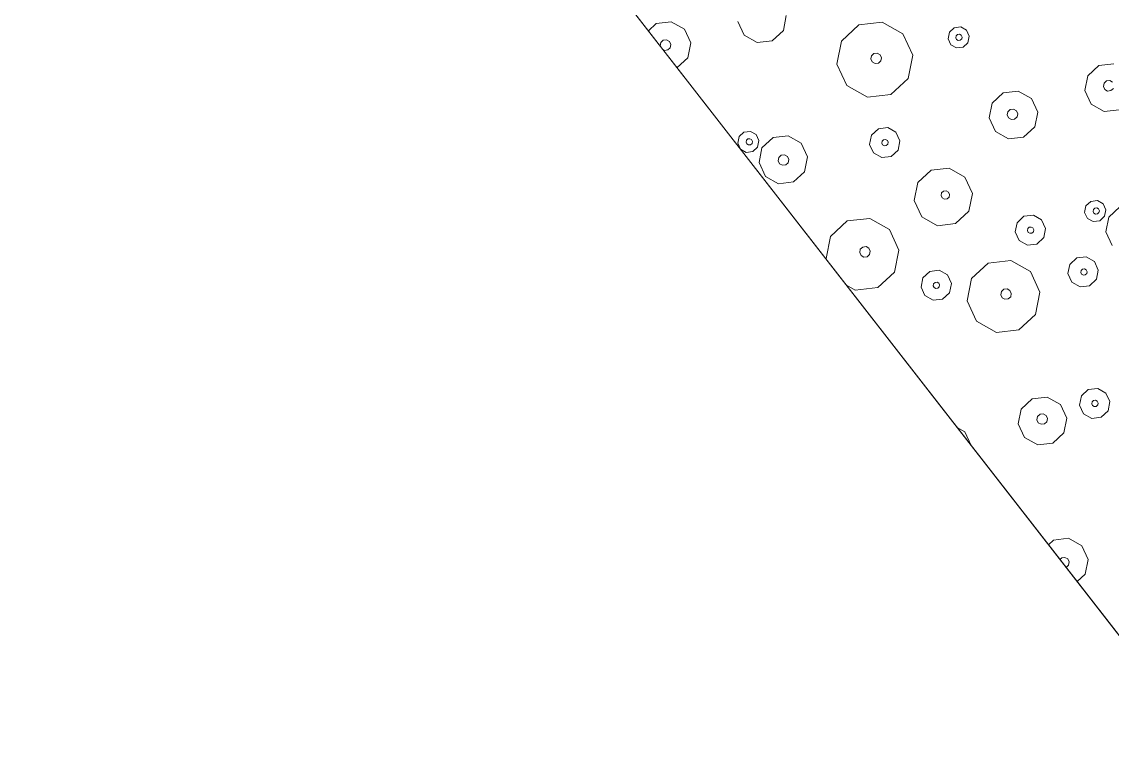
# Model space of a CAD drawing. Header units: metres. Extents: x -2858 to 512, y -1995 to 1252.
# Drawn here: x -487.04 to -481.33, y -130.66 to -126.79 of the extents above; entities that cross this region are included whole.
import ezdxf

# ---------------------------------------------------------------- set-up
doc = ezdxf.new("R2010")
doc.units = ezdxf.units.M
doc.layers.add('Calque commun', color=7, linetype='Continuous')
doc.layers.add('Calque11', color=7, linetype='Continuous')

# ---------------------------------------------------------------- blocks, each defined once
blk = doc.blocks.new('geometrebondepartleger')
at = {"layer": 'Calque11', "color": 7, "linetype": 'Continuous', "lineweight": 9}
blk.add_line((150.3457, 147.4392, 79), (130.1803, 35.9078, 79), dxfattribs=at)
blk = doc.blocks.new('pattern')
at = {"layer": 'Calque commun', "color": 54, "linetype": 'Continuous', "lineweight": 9}
for p, q in [((65.2484, 54.5437), (65.3165, 54.5839)), ((65.3165, 54.5839), (65.3724, 54.5786)), ((65.2169, 54.4711), (65.2484, 54.5437)), ((65.2341, 54.3939), (65.2169, 54.4711)), ((65.3171, 54.4634), (65.324, 54.4793)), ((65.3209, 54.4465), (65.3171, 54.4634)), ((65.324, 54.4793), (65.3389, 54.4881)), ((65.3389, 54.4881), (65.3558, 54.4865)), ((65.3339, 54.4351), (65.3209, 54.4465)), ((65.3462, 54.4339), (65.3339, 54.4351)), ((65.2934, 54.3415), (65.2341, 54.3939)), ((65.3289, 54.3381), (65.2934, 54.3415)), ((64.5365, 54.0322), (64.5561, 54.0775)), ((64.5561, 54.0775), (64.5987, 54.1027)), ((64.5987, 54.1027), (64.6479, 54.098)), ((64.6479, 54.098), (64.685, 54.0653)), ((64.685, 54.0653), (64.6957, 54.017)), ((64.5472, 53.9839), (64.5365, 54.0322)), ((64.5986, 54.0271), (64.6028, 54.0366)), ((64.6009, 54.0169), (64.5986, 54.0271)), ((64.6087, 54.01), (64.6009, 54.0169)), ((64.6028, 54.0366), (64.6117, 54.0419)), ((64.619, 54.0091), (64.6087, 54.01)), ((64.6117, 54.0419), (64.6221, 54.0409)), ((64.628, 54.0143), (64.619, 54.0091)), ((64.6221, 54.0409), (64.6298, 54.034)), ((64.6321, 54.0239), (64.628, 54.0143)), ((64.6298, 54.034), (64.6321, 54.0239)), ((64.6957, 54.017), (64.6761, 53.9716)), ((64.7712, 53.9672), (64.8393, 54.0074)), ((64.8393, 54.0074), (64.9181, 53.9999)), ((64.9181, 53.9999), (64.9774, 53.9475)), ((64.5843, 53.9512), (64.5472, 53.9839)), ((64.6335, 53.9465), (64.5843, 53.9512)), ((64.6761, 53.9716), (64.6335, 53.9465)), ((64.7397, 53.8946), (64.7712, 53.9672)), ((64.9774, 53.9475), (64.9946, 53.8703)), ((64.7569, 53.8174), (64.7397, 53.8946)), ((64.8327, 53.8772), (64.8396, 53.8931)), ((64.8396, 53.8931), (64.8545, 53.9019)), ((64.8545, 53.9019), (64.8717, 53.9003)), ((64.8717, 53.9003), (64.8847, 53.8888)), ((64.8847, 53.8888), (64.8885, 53.8719)), ((64.8365, 53.8603), (64.8327, 53.8772)), ((64.8494, 53.8489), (64.8365, 53.8603)), ((64.8667, 53.8472), (64.8494, 53.8489)), ((64.8816, 53.856), (64.8667, 53.8472)), ((64.8885, 53.8719), (64.8816, 53.856)), ((64.9946, 53.8703), (64.9631, 53.7977)), ((64.8162, 53.765), (64.7569, 53.8174)), ((64.9631, 53.7977), (64.895, 53.7575)), ((64.895, 53.7575), (64.8162, 53.765)), ((65.1803, 53.617), (65.2116, 53.6893)), ((64.0829, 53.5728), (64.1255, 53.598)), ((64.1255, 53.598), (64.1747, 53.5933)), ((65.1904, 53.5718), (65.1803, 53.617)), ((63.9386, 53.5416), (63.9071, 53.469)), ((64.0632, 53.5275), (64.0829, 53.5728)), ((64.1283, 53.5348), (64.1372, 53.5401)), ((64.1372, 53.5401), (64.1475, 53.5391)), ((64.1747, 53.5933), (64.2118, 53.5606)), ((64.2118, 53.5606), (64.2225, 53.5123)), ((64.074, 53.4792), (64.0632, 53.5275)), ((64.1241, 53.5253), (64.1283, 53.5348)), ((64.1264, 53.5151), (64.1241, 53.5253)), ((64.1342, 53.5083), (64.1264, 53.5151)), ((64.1445, 53.5073), (64.1342, 53.5083)), ((64.1535, 53.5126), (64.1445, 53.5073)), ((64.1475, 53.5391), (64.1553, 53.5322)), ((64.1576, 53.5221), (64.1535, 53.5126)), ((64.1553, 53.5322), (64.1576, 53.5221)), ((64.2225, 53.5123), (64.2029, 53.4669)), ((64.3733, 53.422), (64.4755, 53.4824)), ((64.4755, 53.4824), (64.5936, 53.4711)), ((63.839, 53.4288), (63.7602, 53.4363)), ((63.9071, 53.469), (63.839, 53.4288)), ((64.1111, 53.4465), (64.074, 53.4792)), ((64.1603, 53.4418), (64.1111, 53.4465)), ((64.2029, 53.4669), (64.1603, 53.4418)), ((64.5936, 53.4711), (64.6826, 53.3926)), ((63.8077, 53.3602), (63.8215, 53.392)), ((63.8215, 53.392), (63.8513, 53.4096)), ((63.8434, 53.3599), (63.8475, 53.3694)), ((63.8475, 53.3694), (63.8565, 53.3747)), ((63.8513, 53.4096), (63.8858, 53.4063)), ((63.8565, 53.3747), (63.8668, 53.3737)), ((63.8668, 53.3737), (63.8746, 53.3668)), ((63.8858, 53.4063), (63.9117, 53.3834)), ((63.9117, 53.3834), (63.9192, 53.3496)), ((64.3261, 53.3132), (64.3733, 53.422)), ((64.6826, 53.3926), (64.7084, 53.2768)), ((63.8153, 53.3265), (63.8077, 53.3602)), ((63.8412, 53.3036), (63.8153, 53.3265)), ((63.8456, 53.3497), (63.8434, 53.3599)), ((63.8534, 53.3429), (63.8456, 53.3497)), ((63.8638, 53.3419), (63.8534, 53.3429)), ((63.8727, 53.3472), (63.8638, 53.3419)), ((63.8768, 53.3567), (63.8727, 53.3472)), ((63.8746, 53.3668), (63.8768, 53.3567)), ((63.9055, 53.3179), (63.8757, 53.3003)), ((63.9192, 53.3496), (63.9055, 53.3179)), ((64.3519, 53.1974), (64.3261, 53.3132)), ((64.4714, 53.299), (64.4783, 53.3148)), ((64.4783, 53.3148), (64.4932, 53.3236)), ((64.4932, 53.3236), (64.5104, 53.322)), ((64.5104, 53.322), (64.5234, 53.3105)), ((63.8757, 53.3003), (63.8412, 53.3036)), ((64.4751, 53.2821), (64.4714, 53.299)), ((64.4881, 53.2706), (64.4751, 53.2821)), ((64.5053, 53.269), (64.4881, 53.2706)), ((64.5202, 53.2778), (64.5053, 53.269)), ((64.5271, 53.2937), (64.5202, 53.2778)), ((64.5234, 53.3105), (64.5271, 53.2937)), ((64.7084, 53.2768), (64.6611, 53.1679)), ((64.0852, 53.1756), (64.1048, 53.221)), ((64.1048, 53.221), (64.1474, 53.2461)), ((64.1474, 53.2461), (64.1966, 53.2414)), ((64.1966, 53.2414), (64.2337, 53.2087)), ((64.2337, 53.2087), (64.2444, 53.1605)), ((64.4408, 53.1188), (64.3519, 53.1974)), ((64.0959, 53.1274), (64.0852, 53.1756)), ((64.1474, 53.1705), (64.1515, 53.18)), ((64.1496, 53.1604), (64.1474, 53.1705)), ((64.1574, 53.1535), (64.1496, 53.1604)), ((64.1515, 53.18), (64.1604, 53.1853)), ((64.1677, 53.1525), (64.1574, 53.1535)), ((64.1604, 53.1853), (64.1708, 53.1843)), ((64.1767, 53.1578), (64.1677, 53.1525)), ((64.1708, 53.1843), (64.1786, 53.1775)), ((64.1808, 53.1673), (64.1767, 53.1578)), ((64.1786, 53.1775), (64.1808, 53.1673)), ((64.2444, 53.1605), (64.2248, 53.1151)), ((64.6611, 53.1679), (64.559, 53.1076)), ((63.3849, 53.0947), (63.4442, 53.0423)), ((64.133, 53.0946), (64.0959, 53.1274)), ((64.1822, 53.09), (64.133, 53.0946)), ((64.2248, 53.1151), (64.1822, 53.09)), ((64.559, 53.1076), (64.4408, 53.1188)), ((63.4442, 53.0423), (63.4614, 52.9651)), ((64.6295, 53.0007), (64.6491, 53.046)), ((64.6491, 53.046), (64.6917, 53.0712)), ((64.6917, 53.0712), (64.7409, 53.0665)), ((64.7409, 53.0665), (64.778, 53.0337)), ((64.778, 53.0337), (64.7888, 52.9855)), ((63.3033, 52.9551), (63.2995, 52.972)), ((63.3213, 52.9967), (63.3385, 52.9951)), ((63.3385, 52.9951), (63.3515, 52.9836)), ((63.3515, 52.9836), (63.3553, 52.9667)), ((64.6402, 52.9524), (64.6295, 53.0007)), ((64.6917, 52.9955), (64.6958, 53.0051)), ((64.6939, 52.9854), (64.6917, 52.9955)), ((64.7017, 52.9785), (64.6939, 52.9854)), ((64.6958, 53.0051), (64.7047, 53.0103)), ((64.7121, 52.9775), (64.7017, 52.9785)), ((64.7047, 53.0103), (64.7151, 53.0094)), ((64.721, 52.9828), (64.7121, 52.9775)), ((64.7151, 53.0094), (64.7229, 53.0025)), ((64.7251, 52.9924), (64.721, 52.9828)), ((64.7229, 53.0025), (64.7251, 52.9924)), ((64.7888, 52.9855), (64.7691, 52.9401)), ((63.283, 52.8598), (63.2237, 52.9122)), ((63.3163, 52.9437), (63.3033, 52.9551)), ((63.3335, 52.9421), (63.3163, 52.9437)), ((63.3484, 52.9508), (63.3335, 52.9421)), ((63.3553, 52.9667), (63.3484, 52.9508)), ((63.4614, 52.9651), (63.4299, 52.8925)), ((64.6773, 52.9197), (64.6402, 52.9524)), ((64.7265, 52.915), (64.6773, 52.9197)), ((64.7691, 52.9401), (64.7265, 52.915)), ((63.3618, 52.8523), (63.283, 52.8598)), ((63.4299, 52.8925), (63.3618, 52.8523)), ((64.2242, 52.814), (64.306, 52.8623)), ((64.306, 52.8623), (64.4005, 52.8533)), ((63.6786, 52.7844), (63.7467, 52.8246)), ((63.7467, 52.8246), (63.8255, 52.8171)), ((63.8255, 52.8171), (63.8848, 52.7648)), ((64.1864, 52.7269), (64.2242, 52.814)), ((64.4005, 52.8533), (64.4716, 52.7905)), ((63.6471, 52.7118), (63.6786, 52.7844)), ((63.8848, 52.7648), (63.902, 52.6876)), ((64.4716, 52.7905), (64.4923, 52.6978)), ((64.7018, 52.7241), (64.8039, 52.7844)), ((64.8039, 52.7844), (64.9221, 52.7732)), ((64.9221, 52.7732), (65.011, 52.6946)), ((63.6643, 52.6346), (63.6471, 52.7118)), ((63.7475, 52.696), (63.7544, 52.7119)), ((63.7513, 52.6791), (63.7475, 52.696)), ((63.7544, 52.7119), (63.7693, 52.7207)), ((63.7693, 52.7207), (63.7865, 52.719)), ((63.7865, 52.719), (63.7995, 52.7076)), ((63.8033, 52.6907), (63.7964, 52.6748)), ((63.7995, 52.7076), (63.8033, 52.6907)), ((63.902, 52.6876), (63.8705, 52.615)), ((64.2071, 52.6343), (64.1864, 52.7269)), ((64.3027, 52.7156), (64.3082, 52.7283)), ((64.3057, 52.7021), (64.3027, 52.7156)), ((64.3161, 52.6929), (64.3057, 52.7021)), ((64.3082, 52.7283), (64.3201, 52.7353)), ((64.3298, 52.6916), (64.3161, 52.6929)), ((64.3201, 52.7353), (64.3339, 52.734)), ((64.3418, 52.6986), (64.3298, 52.6916)), ((64.3339, 52.734), (64.3443, 52.7248)), ((64.3473, 52.7113), (64.3418, 52.6986)), ((64.3443, 52.7248), (64.3473, 52.7113)), ((64.4923, 52.6978), (64.4545, 52.6107)), ((64.6545, 52.6152), (64.7018, 52.7241)), ((65.011, 52.6946), (65.0225, 52.6432)), ((63.7236, 52.5823), (63.6643, 52.6346)), ((63.7643, 52.6676), (63.7513, 52.6791)), ((63.7815, 52.666), (63.7643, 52.6676)), ((63.7964, 52.6748), (63.7815, 52.666)), ((64.2782, 52.5715), (64.2071, 52.6343)), ((64.8067, 52.6169), (64.8216, 52.6257)), ((64.8216, 52.6257), (64.8388, 52.6241)), ((63.8024, 52.5748), (63.7236, 52.5823)), ((63.8705, 52.615), (63.8024, 52.5748)), ((64.3727, 52.5625), (64.2782, 52.5715)), ((64.4545, 52.6107), (64.3727, 52.5625)), ((64.6803, 52.4994), (64.6545, 52.6152)), ((64.7998, 52.601), (64.8067, 52.6169)), ((64.8036, 52.5841), (64.7998, 52.601)), ((64.8166, 52.5727), (64.8036, 52.5841)), ((64.8338, 52.571), (64.8166, 52.5727)), ((64.8487, 52.5798), (64.8338, 52.571)), ((64.8388, 52.6241), (64.8518, 52.6126)), ((64.8556, 52.5957), (64.8487, 52.5798)), ((64.8518, 52.6126), (64.8556, 52.5957)), ((64.7693, 52.4209), (64.6803, 52.4994)), ((64.9896, 52.4699), (64.8874, 52.4096)), ((64.9923, 52.4761), (64.9896, 52.4699)), ((64.8874, 52.4096), (64.7693, 52.4209)), ((64.2524, 52.3014), (64.2721, 52.3467)), ((64.2721, 52.3467), (64.3147, 52.3719)), ((64.3147, 52.3719), (64.3639, 52.3672)), ((64.3639, 52.3672), (64.401, 52.3345)), ((64.2632, 52.2531), (64.2524, 52.3014)), ((64.3146, 52.2963), (64.3187, 52.3058)), ((64.3169, 52.2861), (64.3146, 52.2963)), ((64.3247, 52.2792), (64.3169, 52.2861)), ((64.3187, 52.3058), (64.3277, 52.3111)), ((64.3277, 52.3111), (64.338, 52.3101)), ((64.3439, 52.2835), (64.335, 52.2783)), ((64.338, 52.3101), (64.3458, 52.3032)), ((64.3481, 52.2931), (64.3439, 52.2835)), ((64.3458, 52.3032), (64.3481, 52.2931)), ((64.4117, 52.2862), (64.392, 52.2408)), ((64.401, 52.3345), (64.4117, 52.2862)), ((63.6076, 52.2201), (63.6213, 52.2519)), ((63.6213, 52.2519), (63.6512, 52.2695)), ((63.6454, 52.2173), (63.6495, 52.2268)), ((63.6495, 52.2268), (63.6584, 52.2321)), ((63.6512, 52.2695), (63.6856, 52.2662)), ((63.6584, 52.2321), (63.6688, 52.2311)), ((63.6688, 52.2311), (63.6765, 52.2242)), ((63.6856, 52.2662), (63.7116, 52.2433)), ((63.7116, 52.2433), (63.7191, 52.2095)), ((64.3002, 52.2204), (64.2632, 52.2531)), ((64.335, 52.2783), (64.3247, 52.2792)), ((64.392, 52.2408), (64.3495, 52.2157)), ((63.6151, 52.1864), (63.6076, 52.2201)), ((63.641, 52.1635), (63.6151, 52.1864)), ((63.6476, 52.2072), (63.6454, 52.2173)), ((63.6554, 52.2003), (63.6476, 52.2072)), ((63.6657, 52.1993), (63.6554, 52.2003)), ((63.6747, 52.2046), (63.6657, 52.1993)), ((63.6788, 52.2141), (63.6747, 52.2046)), ((63.7053, 52.1778), (63.6755, 52.1602)), ((63.6765, 52.2242), (63.6788, 52.2141)), ((63.7191, 52.2095), (63.7053, 52.1778)), ((64.3495, 52.2157), (64.3002, 52.2204)), ((63.6755, 52.1602), (63.641, 52.1635)), ((63.8931, 52.0975), (63.9995, 52.1604)), ((63.9995, 52.1604), (64.1225, 52.1487)), ((64.1225, 52.1487), (64.2152, 52.0669)), ((63.8439, 51.9841), (63.8931, 52.0975)), ((64.2152, 52.0669), (64.2421, 51.9462)), ((64.6577, 52.0421), (64.7258, 52.0823)), ((64.7258, 52.0823), (64.8046, 52.0748)), ((64.8046, 52.0748), (64.8639, 52.0225)), ((64.6262, 51.9695), (64.6577, 52.0421)), ((64.8639, 52.0225), (64.8811, 51.9453)), ((63.8708, 51.8635), (63.8439, 51.9841)), ((64.0051, 51.9684), (64.012, 51.9843)), ((64.0089, 51.9515), (64.0051, 51.9684)), ((64.0218, 51.9401), (64.0089, 51.9515)), ((64.012, 51.9843), (64.0269, 51.9931)), ((64.0391, 51.9384), (64.0218, 51.9401)), ((64.0269, 51.9931), (64.0441, 51.9914)), ((64.054, 51.9472), (64.0391, 51.9384)), ((64.0441, 51.9914), (64.0571, 51.98)), ((64.0608, 51.9631), (64.054, 51.9472)), ((64.0571, 51.98), (64.0608, 51.9631)), ((64.2421, 51.9462), (64.1929, 51.8328)), ((64.6434, 51.8923), (64.6262, 51.9695)), ((64.7264, 51.9619), (64.7333, 51.9777)), ((64.7302, 51.945), (64.7264, 51.9619)), ((64.7432, 51.9335), (64.7302, 51.945)), ((64.7333, 51.9777), (64.7482, 51.9865)), ((64.7482, 51.9865), (64.7655, 51.9849)), ((64.7753, 51.9407), (64.7604, 51.9319)), ((64.7655, 51.9849), (64.7784, 51.9734)), ((64.7822, 51.9565), (64.7753, 51.9407)), ((64.7784, 51.9734), (64.7822, 51.9565)), ((64.8811, 51.9453), (64.8496, 51.8727)), ((64.7027, 51.84), (64.6434, 51.8923)), ((64.7604, 51.9319), (64.7432, 51.9335)), ((63.9634, 51.7817), (63.8708, 51.8635)), ((64.1929, 51.8328), (64.0865, 51.77)), ((64.7815, 51.8325), (64.7027, 51.84)), ((64.8496, 51.8727), (64.7815, 51.8325)), ((64.0865, 51.77), (63.9634, 51.7817)), ((64.7502, 51.7639), (64.764, 51.7956)), ((64.764, 51.7956), (64.7938, 51.8132)), ((64.7859, 51.7635), (64.79, 51.773)), ((64.79, 51.773), (64.799, 51.7783)), ((64.7938, 51.8132), (64.8283, 51.81)), ((64.799, 51.7783), (64.8093, 51.7773)), ((64.8093, 51.7773), (64.8171, 51.7705)), ((64.8171, 51.7705), (64.8193, 51.7603)), ((64.8283, 51.81), (64.8542, 51.787)), ((64.8542, 51.787), (64.8616, 51.7537)), ((64.7578, 51.7301), (64.7502, 51.7639)), ((64.7837, 51.7072), (64.7578, 51.7301)), ((64.7881, 51.7534), (64.7859, 51.7635)), ((64.7959, 51.7465), (64.7881, 51.7534)), ((64.8063, 51.7455), (64.7959, 51.7465)), ((64.8152, 51.7508), (64.8063, 51.7455)), ((64.8193, 51.7603), (64.8152, 51.7508)), ((64.848, 51.7215), (64.8182, 51.7039)), ((64.8615, 51.7526), (64.848, 51.7215)), ((64.8182, 51.7039), (64.7837, 51.7072)), ((64.1805, 51.4656), (64.2486, 51.5058)), ((64.2486, 51.5058), (64.3274, 51.4983)), ((64.3274, 51.4983), (64.3867, 51.446)), ((64.3867, 51.446), (64.4039, 51.3688)), ((64.4039, 51.3688), (64.3724, 51.2962)), ((64.6211, 51.1881), (64.6892, 51.2283)), ((64.6892, 51.2283), (64.7653, 51.221)), ((64.5896, 51.1155), (64.6211, 51.1881)), ((64.6068, 51.0383), (64.5896, 51.1155)), ((64.69, 51.0996), (64.6969, 51.1155)), ((64.6938, 51.0827), (64.69, 51.0996)), ((64.7068, 51.0713), (64.6938, 51.0827)), ((64.6969, 51.1155), (64.7118, 51.1243)), ((64.7118, 51.1243), (64.729, 51.1227)), ((64.729, 51.1227), (64.742, 51.1112)), ((64.742, 51.1112), (64.7439, 51.1026)), ((64.6661, 50.9859), (64.6068, 51.0383)), ((64.724, 51.0696), (64.7068, 51.0713)), ((64.7389, 51.0784), (64.724, 51.0696)), ((64.74, 51.0811), (64.7389, 51.0784)), ((64.7219, 50.9806), (64.6661, 50.9859))]:
    blk.add_line(p, q, dxfattribs=at)
at = {"layer": 'Calque commun', "color": 7, "linetype": 'Continuous', "lineweight": 9}
mesh = blk.add_polyface(dxfattribs=at)
corners = [(70.8497, 113.5412), (53.8349, 19.1692), (74.7282, 106.3237), (76.0435, 113.5984), (74.769, 106.1763), (58.8077, 18.2701), (114.1703, 105.207), (114.1703, 98.5387)]
mesh.append_faces([[corners[k] for k in face] for face in [(3, 4, 6)]], dxfattribs={"vtx0": -1, "vtx1": -1, "color": 7})
mesh.append_faces([[corners[k] for k in face] for face in [(3, 2, 4)]], dxfattribs={"vtx0": -1, "vtx2": -1, "color": 7})
mesh.append_faces([[corners[k] for k in face] for face in [(5, 2, 1)]], dxfattribs={"vtx1": -1, "color": 7})
mesh.append_faces([[corners[k] for k in face] for face in [(0, 1, 2), (3, 0, 2)]], dxfattribs={"vtx1": -1, "vtx2": -1, "color": 7})
mesh.append_faces([[corners[k] for k in face] for face in [(4, 7, 6)]], dxfattribs={"vtx2": -1, "color": 7})

msp = doc.modelspace()

# ---------------------------------------------------------------- block references
at = {"layer": 'Calque commun', "color": 0, "linetype": 'ByBlock', "lineweight": -2, "rotation": 228.1617603435354}
for name, p in [('geometrebondepartleger', (-440.1616, 15.2632)), ('pattern', (-478.5712, -44.6144))]:
    msp.add_blockref(name, p, dxfattribs=at)

doc.saveas('drawing.dxf')
